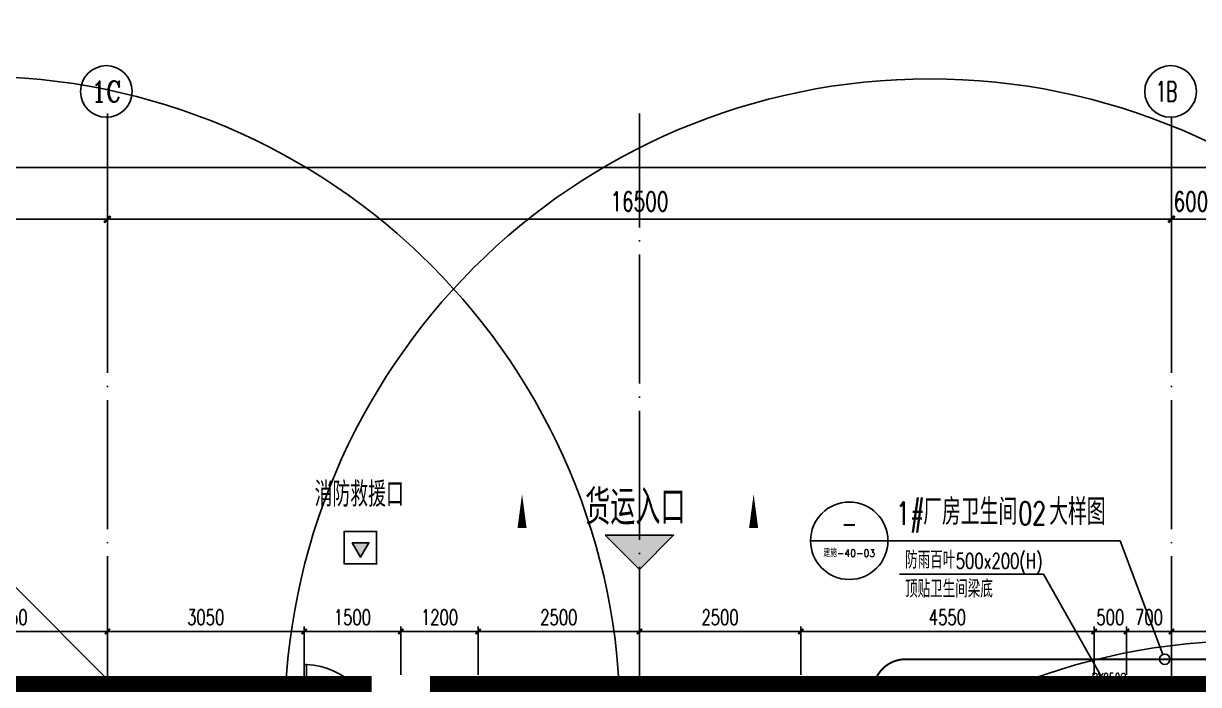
# Model space of a CAD drawing. Extents: x -821772 to -21949, y 506164 to 1049594.
# Drawn here: x -162254 to -144037, y 832639 to 842879 of the extents above; entities that cross this region are included whole.
import ezdxf
from ezdxf.enums import TextEntityAlignment as Align
from ezdxf.xclip import XClip

# ---------------------------------------------------------------- set-up
doc = ezdxf.new("R2010")
doc.units = 0
doc.header["$LTSCALE"] = 1000
doc.header["$MEASUREMENT"] = 0
doc.header["$XCLIPFRAME"] = 2
for name, pattern in [('10平面20250807_t3$0$DASH', [0.35, 0.25, -0.1]), ('10平面20250807_t3$0$DOTE', [2.42, 2, -0.2, 0.02, -0.2]), ('DASH', [0.35, 0.25, -0.1])]:
    doc.linetypes.add(name, pattern=pattern)
doc.layers.get('Defpoints').update_dxf_attribs({"color": 210})
doc.layers.add('1-防火分区线', color=201, linetype='DASH', lineweight=50)
for name, color, linetype in [('10平面20250807_t3$0$10平面$0$WINDOW', 8, 'Continuous'), ('10平面20250807_t3$0$10平面$0$WINDOW_TEXT', 8, 'Continuous'), ('10平面20250807_t3$0$A-AXIS-D', 8, 'Continuous'), ('10平面20250807_t3$0$A-AXIS-DOTE', 8, '10平面20250807_t3$0$DOTE'), ('10平面20250807_t3$0$A-AXIS-DP', 8, 'Continuous'), ('10平面20250807_t3$0$A-AXIS-SYMB', 8, 'Continuous'), ('10平面20250807_t3$0$A-LIN-V', 8, 'Continuous'), ('10平面20250807_t3$0$A-TEXT', 8, 'Continuous'), ('10平面20250807_t3$0$A-WINDOW', 8, 'Continuous'), ('10平面20250807_t3$0$AS-WALL', 8, 'Continuous'), ('10平面20250807_t3$0$DIM_ELEV', 8, 'Continuous'), ('10平面20250807_t3$0$FH-line', 8, 'Continuous'), ('10平面20250807_t3$0$FH-tri', 8, 'Continuous'), ('10平面20250807_t3$0$PUB_TEXT', 8, 'Continuous'), ('10平面20250807_t3$0$RP-N2-01$0$$0$A-WIND-J', 8, 'Continuous'), ('10平面20250807_t3$0$RP-N2-01$0$A-WIND-J', 8, 'Continuous'), ('10平面20250807_t3$0$SB_ZF消火栓', 10, 'Continuous'), ('10平面20250807_t3$0$建-门窗编号', 8, 'Continuous')]:
    doc.layers.add(name, color=color, linetype=linetype)
doc.styles.add('10平面20250807_t3$0$10平面$0$_TCH_WINDOW', font='SIMPLEX', dxfattribs={"height": 3.5, "bigfont": 'GBCBIG'})
doc.styles.add('10平面20250807_t3$0$_TCH_AXIS', font='COMPLEX', dxfattribs={"bigfont": 'GBCBIG'})
doc.styles.add('10平面20250807_t3$0$_TCH_DIM', font='SIMPLEX', dxfattribs={"bigfont": 'GBCBIG'})
doc.styles.add('10平面20250807_t3$0$_TCH_DIM_T3', font='SIMPLEX', dxfattribs={"width": 0.705882, "bigfont": 'GBCBIG'})
doc.styles.add('10平面20250807_t3$0$A-STANDARD', font='SIMPLEX', dxfattribs={"bigfont": 'GBCBIG'})
doc.styles.add('10平面20250807_t3$0$A-WIN-LABEL', font='SIMPLEX', dxfattribs={"bigfont": 'GBCBIG'})
doc.dimstyles.new('10平面20250807_t3$0$_TCH_ARCH&&100', dxfattribs={"dimtxt": 297.5, "dimasz": 100, "dimexe": 100, "dimexo": 100, "dimgap": 126.25, "dimtad": 1, "dimdec": 0, "dimzin": 0, "dimdsep": 46, "dimtxsty": '10平面20250807_t3$0$_TCH_DIM_T3', "dimblk": '10平面20250807_t3$0$_ArchTick', "dimcen": 0.09, "dimclrt": 7, "dimazin": 2, "dimtfac": 1, "dimtdec": 0, "dimtix": 1, "dimtmove": 2, "dimatfit": 3, "dimfxl": 0, "dimtolj": 1, "dimtzin": 0, "dimarcsym": 0})
doc.dimstyles.new('10平面20250807_t3$0$_TCH_ARCH&&80', dxfattribs={"dimtxt": 238, "dimasz": 80, "dimexe": 80, "dimexo": 80, "dimgap": 101, "dimtad": 1, "dimdec": 0, "dimzin": 0, "dimdsep": 46, "dimtxsty": '10平面20250807_t3$0$_TCH_DIM_T3', "dimblk": '10平面20250807_t3$0$_ArchTick', "dimcen": 0.09, "dimclrt": 7, "dimazin": 2, "dimtfac": 1, "dimtdec": 0, "dimtix": 1, "dimtmove": 2, "dimatfit": 3, "dimfxl": 0, "dimtolj": 1, "dimtzin": 0, "dimarcsym": 0})

# ---------------------------------------------------------------- blocks, each defined once
blk = doc.blocks.new('10平面20250807_t3$0$_ArchTick')
at = {"color": 0, "linetype": 'ByBlock', "const_width": 0.4}
blk.add_lwpolyline([(-0.5, -0.5), (0.5, 0.5)], dxfattribs=at)
blk = doc.blocks.new('*D9896')
at = {"layer": '10平面20250807_t3$0$A-AXIS-D', "color": 0, "lineweight": -2}
for p, q in [((43282, 34220), (43282, 35127)), ((43282, 35027), (59782, 35027)), ((59782, 34220), (59782, 35127))]:
    blk.add_line(p, q, dxfattribs=at)
at = {"layer": 'Defpoints', "color": 0}
for p in [(59782, 35027), (43282, 34120), (59782, 34120)]:
    blk.add_point(p, dxfattribs=at)
at = {"layer": '10平面20250807_t3$0$A-AXIS-D', "color": 0, "lineweight": -2, "xscale": 100, "yscale": 100, "zscale": 100, "rotation": 180}
blk.add_blockref('10平面20250807_t3$0$_ArchTick', (43282, 35027), dxfattribs=at)
at = {"layer": '10平面20250807_t3$0$A-AXIS-D', "color": 0, "lineweight": -2, "xscale": 100, "yscale": 100, "zscale": 100}
blk.add_blockref('10平面20250807_t3$0$_ArchTick', (59782, 35027), dxfattribs=at)
at = {"layer": '10平面20250807_t3$0$A-AXIS-D', "color": 7, "insert": (51532, 35302), "char_height": 297.5, "attachment_point": 5, "style": '10平面20250807_t3$0$_TCH_DIM_T3'}
blk.add_mtext('\\A1;16500', dxfattribs=at)
blk = doc.blocks.new('*D9897')
at = {"layer": '10平面20250807_t3$0$A-AXIS-D', "color": 0, "lineweight": -2}
for p, q in [((59782, 34220), (59782, 35127)), ((59782, 35027), (76282, 35027)), ((76282, 34220), (76282, 35127))]:
    blk.add_line(p, q, dxfattribs=at)
at = {"layer": 'Defpoints', "color": 0}
for p in [(76282, 35027), (59782, 34120), (76282, 34120)]:
    blk.add_point(p, dxfattribs=at)
at = {"layer": '10平面20250807_t3$0$A-AXIS-D', "color": 0, "lineweight": -2, "xscale": 100, "yscale": 100, "zscale": 100, "rotation": 180}
blk.add_blockref('10平面20250807_t3$0$_ArchTick', (59782, 35027), dxfattribs=at)
at = {"layer": '10平面20250807_t3$0$A-AXIS-D', "color": 0, "lineweight": -2, "xscale": 100, "yscale": 100, "zscale": 100}
blk.add_blockref('10平面20250807_t3$0$_ArchTick', (76282, 35027), dxfattribs=at)
at = {"layer": '10平面20250807_t3$0$A-AXIS-D', "color": 7, "insert": (68032, 35302), "char_height": 297.5, "attachment_point": 5, "style": '10平面20250807_t3$0$_TCH_DIM_T3'}
blk.add_mtext('\\A1;16500', dxfattribs=at)
blk = doc.blocks.new('*D9898')
at = {"layer": '10平面20250807_t3$0$A-AXIS-D', "color": 0, "lineweight": -2}
for p, q in [((76282, 34220), (76282, 35127)), ((76282, 35027), (76882, 35027)), ((76882, 34220), (76882, 35127))]:
    blk.add_line(p, q, dxfattribs=at)
at = {"layer": 'Defpoints', "color": 0}
for p in [(76882, 35027), (76282, 34120), (76882, 34120)]:
    blk.add_point(p, dxfattribs=at)
at = {"layer": '10平面20250807_t3$0$A-AXIS-D', "color": 0, "lineweight": -2, "xscale": 100, "yscale": 100, "zscale": 100, "rotation": 180}
blk.add_blockref('10平面20250807_t3$0$_ArchTick', (76282, 35027), dxfattribs=at)
at = {"layer": '10平面20250807_t3$0$A-AXIS-D', "color": 0, "lineweight": -2, "xscale": 100, "yscale": 100, "zscale": 100}
blk.add_blockref('10平面20250807_t3$0$_ArchTick', (76882, 35027), dxfattribs=at)
at = {"layer": '10平面20250807_t3$0$A-AXIS-D', "color": 7, "insert": (76582, 35302), "char_height": 297.5, "attachment_point": 5, "style": '10平面20250807_t3$0$_TCH_DIM_T3'}
blk.add_mtext('\\A1;600', dxfattribs=at)
blk = doc.blocks.new('*D10004')
at = {"layer": '10平面20250807_t3$0$A-AXIS-D', "color": 0, "lineweight": -2}
for p, q in [((-33818, 34320), (-33818, 35927)), ((92682, 34320), (92682, 35927)), ((-33818, 35827), (92682, 35827))]:
    blk.add_line(p, q, dxfattribs=at)
at = {"layer": 'Defpoints', "color": 0}
for p in [(92682, 35827), (-33818, 34220), (92682, 34220)]:
    blk.add_point(p, dxfattribs=at)
at = {"layer": '10平面20250807_t3$0$A-AXIS-D', "color": 0, "lineweight": -2, "xscale": 100, "yscale": 100, "zscale": 100, "rotation": 180}
blk.add_blockref('10平面20250807_t3$0$_ArchTick', (-33818, 35827), dxfattribs=at)
at = {"layer": '10平面20250807_t3$0$A-AXIS-D', "color": 0, "lineweight": -2, "xscale": 100, "yscale": 100, "zscale": 100}
blk.add_blockref('10平面20250807_t3$0$_ArchTick', (92682, 35827), dxfattribs=at)
at = {"layer": '10平面20250807_t3$0$A-AXIS-D', "color": 7, "insert": (29432, 36102), "char_height": 297.5, "attachment_point": 5, "style": '10平面20250807_t3$0$_TCH_DIM_T3'}
blk.add_mtext('\\A1;126500', dxfattribs=at)
blk = doc.blocks.new('10平面20250807_t3$0$JYC-1')
at = {"layer": '10平面20250807_t3$0$FH-tri'}
h = blk.add_hatch(color=2, dxfattribs=at)
h.dxf.hatch_style = 1
h.paths.add_polyline_path([(-341833, 337401), (-340583, 338651), (-340583, 337401)])
at = {"layer": '10平面20250807_t3$0$FH-tri', "color": 2}
blk.add_lwpolyline([(-341833, 337401), (-340583, 338651), (-340583, 338651), (-340583, 337401)], close=True, dxfattribs=at)
at = {"layer": '10平面20250807_t3$0$A-TEXT', "style": '10平面20250807_t3$0$A-STANDARD'}
blk.add_text('货运入口', height=900.2, rotation=45, dxfattribs=at).set_placement((-342391, 337226))
blk = doc.blocks.new('10平面20250807_t3$0$RP-N2-01$0$$0$xfjy')
at = {"layer": '10平面20250807_t3$0$RP-N2-01$0$$0$A-WIND-J'}
h = blk.add_hatch(color=256, dxfattribs=at)
h.dxf.hatch_style = 1
h.paths.add_polyline_path([(1141876, -26214), (1142135, -26214), (1142005, -25989)])
at = {"layer": '10平面20250807_t3$0$RP-N2-01$0$$0$A-WIND-J', "const_width": 25}
blk.add_lwpolyline([(1141755, -25889), (1141755, -26389), (1142255, -26389), (1142255, -25889)], close=True, dxfattribs=at)
at = {"layer": '10平面20250807_t3$0$RP-N2-01$0$$0$A-WIND-J'}
for points in [[(1141755, -26389), (1142255, -26389), (1142255, -25889), (1141755, -25889)], [(1141876, -26214), (1142135, -26214), (1142005, -25989)]]:
    blk.add_lwpolyline(points, close=True, dxfattribs=at)
blk = doc.blocks.new('10平面20250807_t3$0$RP-N2-01$0$xfjy')
at = {"layer": '10平面20250807_t3$0$RP-N2-01$0$$0$A-WIND-J'}
blk.add_blockref('10平面20250807_t3$0$RP-N2-01$0$$0$xfjy', (0, 0), dxfattribs=at)
blk = doc.blocks.new('10平面20250807_t3$0$1232')
at = {"layer": '10平面20250807_t3$0$RP-N2-01$0$A-WIND-J', "xscale": -1, "rotation": 180}
blk.add_blockref('10平面20250807_t3$0$RP-N2-01$0$xfjy', (-1299035, 808621, 0), dxfattribs=at)
at = {"layer": '10平面20250807_t3$0$A-TEXT', "style": '10平面20250807_t3$0$_TCH_DIM'}
blk.add_text('消防救援口', height=384.1, dxfattribs=at).set_placement((-157741, 835395, 0))
blk = doc.blocks.new('10平面20250807_t3$0$3132')
at = {"layer": '10平面20250807_t3$0$A-AXIS-SYMB'}
for p, q in [((-148851, 834866), (-150051, 834866)), ((-145250, 834866), (-148851, 834866)), ((-144588, 833105), (-145250, 834866))]:
    blk.add_line(p, q, dxfattribs=at)
blk.add_lwpolyline([(-144479, 833030, 1), (-144641, 833030, 1)], format="xyb", close=True, dxfattribs=at)
blk.add_circle((-149451, 834866), 600, dxfattribs=at)
at = {"layer": '10平面20250807_t3$0$DIM_ELEV', "linetype": '10平面20250807_t3$0$DASH', "const_width": 30}
blk.add_lwpolyline([(-148580, 833030), (-143480, 833030, -0.414214), (-142980, 832530), (-142980, 821780, -0.414214), (-143480, 821280), (-148580, 821280, -0.414214), (-149080, 821780), (-149080, 832530, -0.414214)], format="xyb", close=True, dxfattribs=at)
at = {"layer": '10平面20250807_t3$0$PUB_TEXT', "style": '10平面20250807_t3$0$_TCH_DIM', "width": 0.705882}
for s, p in [('1#', (-148725, 835111)), ('02', (-146831, 835111))]:
    blk.add_text(s, height=357, dxfattribs=at).set_placement(p)
at = {"layer": '10平面20250807_t3$0$PUB_TEXT', "style": '10平面20250807_t3$0$_TCH_DIM'}
for s, p in [('厂房卫生间', (-148305, 835111)), ('大样图', (-146351, 835111))]:
    blk.add_text(s, height=405.1, dxfattribs=at).set_placement(p)
for s, height, width, p, p2 in [('-', 365, 0.777778, (-149573, 834954), (-149329, 834954)), ('建施-40-03', 114.3, 0.940725, (-149852, 834618), (-149051, 834618))]:
    blk.add_text(s, height=height, dxfattribs=dict(at, width=width)).set_placement(p, p2, align=Align.FIT)
blk = doc.blocks.new('10平面20250807_t3$0$A$C5D961328')
at = {"layer": '10平面20250807_t3$0$A-LIN-V', "ltscale": 500}
blk.add_circle((350, 40), 10001, dxfattribs=at)
blk = doc.blocks.new('10平面20250807_t3$0$234243242332')
at = {"layer": '10平面20250807_t3$0$SB_ZF消火栓', "xscale": -1, "rotation": 180}
for p in [(-163354, 832102), (-143554, 823360)]:
    blk.add_blockref('10平面20250807_t3$0$A$C5D961328', p, dxfattribs=at)
at = {"layer": '10平面20250807_t3$0$SB_ZF消火栓', "rotation": 180}
blk.add_blockref('10平面20250807_t3$0$A$C5D961328', (-147854, 832060), dxfattribs=at)
blk = doc.blocks.new('*D12328')
at = {"layer": '10平面20250807_t3$0$A-AXIS-DP', "color": 0, "lineweight": -2}
for p, q in [((-164004, 832790), (-164004, 833540)), ((-164004, 833460), (-160954, 833460)), ((-160954, 832790), (-160954, 833540))]:
    blk.add_line(p, q, dxfattribs=at)
at = {"layer": 'Defpoints', "color": 0}
for p in [(-160954, 833460), (-164004, 832710), (-160954, 832710)]:
    blk.add_point(p, dxfattribs=at)
at = {"layer": '10平面20250807_t3$0$A-AXIS-DP', "color": 0, "lineweight": -2, "xscale": 80, "yscale": 80, "zscale": 80, "rotation": 180}
blk.add_blockref('10平面20250807_t3$0$_ArchTick', (-164004, 833460), dxfattribs=at)
at = {"layer": '10平面20250807_t3$0$A-AXIS-DP', "color": 0, "lineweight": -2, "xscale": 80, "yscale": 80, "zscale": 80}
blk.add_blockref('10平面20250807_t3$0$_ArchTick', (-160954, 833460), dxfattribs=at)
at = {"layer": '10平面20250807_t3$0$A-AXIS-DP', "color": 7, "insert": (-162479, 833680), "char_height": 238, "attachment_point": 5, "style": '10平面20250807_t3$0$_TCH_DIM_T3'}
blk.add_mtext('\\A1;3050', dxfattribs=at)
blk = doc.blocks.new('*D12329')
at = {"layer": '10平面20250807_t3$0$A-AXIS-DP', "color": 0, "lineweight": -2}
for p, q in [((-160954, 832790), (-160954, 833540)), ((-160954, 833460), (-157904, 833460)), ((-157904, 832790), (-157904, 833540))]:
    blk.add_line(p, q, dxfattribs=at)
at = {"layer": 'Defpoints', "color": 0}
for p in [(-157904, 833460), (-160954, 832710), (-157904, 832710)]:
    blk.add_point(p, dxfattribs=at)
at = {"layer": '10平面20250807_t3$0$A-AXIS-DP', "color": 0, "lineweight": -2, "xscale": 80, "yscale": 80, "zscale": 80, "rotation": 180}
blk.add_blockref('10平面20250807_t3$0$_ArchTick', (-160954, 833460), dxfattribs=at)
at = {"layer": '10平面20250807_t3$0$A-AXIS-DP', "color": 0, "lineweight": -2, "xscale": 80, "yscale": 80, "zscale": 80}
blk.add_blockref('10平面20250807_t3$0$_ArchTick', (-157904, 833460), dxfattribs=at)
at = {"layer": '10平面20250807_t3$0$A-AXIS-DP', "color": 7, "insert": (-159429, 833680), "char_height": 238, "attachment_point": 5, "style": '10平面20250807_t3$0$_TCH_DIM_T3'}
blk.add_mtext('\\A1;3050', dxfattribs=at)
blk = doc.blocks.new('*D12330')
at = {"layer": '10平面20250807_t3$0$A-AXIS-DP', "color": 0, "lineweight": -2}
for p, q in [((-157904, 832790), (-157904, 833540)), ((-157904, 833460), (-156404, 833460)), ((-156404, 832790), (-156404, 833540))]:
    blk.add_line(p, q, dxfattribs=at)
at = {"layer": 'Defpoints', "color": 0}
for p in [(-156404, 833460), (-157904, 832710), (-156404, 832710)]:
    blk.add_point(p, dxfattribs=at)
at = {"layer": '10平面20250807_t3$0$A-AXIS-DP', "color": 0, "lineweight": -2, "xscale": 80, "yscale": 80, "zscale": 80, "rotation": 180}
blk.add_blockref('10平面20250807_t3$0$_ArchTick', (-157904, 833460), dxfattribs=at)
at = {"layer": '10平面20250807_t3$0$A-AXIS-DP', "color": 0, "lineweight": -2, "xscale": 80, "yscale": 80, "zscale": 80}
blk.add_blockref('10平面20250807_t3$0$_ArchTick', (-156404, 833460), dxfattribs=at)
at = {"layer": '10平面20250807_t3$0$A-AXIS-DP', "color": 7, "insert": (-157154, 833680), "char_height": 238, "attachment_point": 5, "style": '10平面20250807_t3$0$_TCH_DIM_T3'}
blk.add_mtext('\\A1;1500', dxfattribs=at)
blk = doc.blocks.new('*D12331')
at = {"layer": '10平面20250807_t3$0$A-AXIS-DP', "color": 0, "lineweight": -2}
for p, q in [((-156404, 832790), (-156404, 833540)), ((-156404, 833460), (-155204, 833460)), ((-155204, 832790), (-155204, 833540))]:
    blk.add_line(p, q, dxfattribs=at)
at = {"layer": 'Defpoints', "color": 0}
for p in [(-155204, 833460), (-156404, 832710), (-155204, 832710)]:
    blk.add_point(p, dxfattribs=at)
at = {"layer": '10平面20250807_t3$0$A-AXIS-DP', "color": 0, "lineweight": -2, "xscale": 80, "yscale": 80, "zscale": 80, "rotation": 180}
blk.add_blockref('10平面20250807_t3$0$_ArchTick', (-156404, 833460), dxfattribs=at)
at = {"layer": '10平面20250807_t3$0$A-AXIS-DP', "color": 0, "lineweight": -2, "xscale": 80, "yscale": 80, "zscale": 80}
blk.add_blockref('10平面20250807_t3$0$_ArchTick', (-155204, 833460), dxfattribs=at)
at = {"layer": '10平面20250807_t3$0$A-AXIS-DP', "color": 7, "insert": (-155804, 833680), "char_height": 238, "attachment_point": 5, "style": '10平面20250807_t3$0$_TCH_DIM_T3'}
blk.add_mtext('\\A1;1200', dxfattribs=at)
blk = doc.blocks.new('*D12332')
at = {"layer": '10平面20250807_t3$0$A-AXIS-DP', "color": 0, "lineweight": -2}
for p, q in [((-155204, 832790), (-155204, 833540)), ((-155204, 833460), (-152704, 833460)), ((-152704, 832790), (-152704, 833540))]:
    blk.add_line(p, q, dxfattribs=at)
at = {"layer": 'Defpoints', "color": 0}
for p in [(-152704, 833460), (-155204, 832710), (-152704, 832710)]:
    blk.add_point(p, dxfattribs=at)
at = {"layer": '10平面20250807_t3$0$A-AXIS-DP', "color": 0, "lineweight": -2, "xscale": 80, "yscale": 80, "zscale": 80, "rotation": 180}
blk.add_blockref('10平面20250807_t3$0$_ArchTick', (-155204, 833460), dxfattribs=at)
at = {"layer": '10平面20250807_t3$0$A-AXIS-DP', "color": 0, "lineweight": -2, "xscale": 80, "yscale": 80, "zscale": 80}
blk.add_blockref('10平面20250807_t3$0$_ArchTick', (-152704, 833460), dxfattribs=at)
at = {"layer": '10平面20250807_t3$0$A-AXIS-DP', "color": 7, "insert": (-153954, 833680), "char_height": 238, "attachment_point": 5, "style": '10平面20250807_t3$0$_TCH_DIM_T3'}
blk.add_mtext('\\A1;2500', dxfattribs=at)
blk = doc.blocks.new('*D12333')
at = {"layer": '10平面20250807_t3$0$A-AXIS-DP', "color": 0, "lineweight": -2}
for p, q in [((-152704, 832790), (-152704, 833540)), ((-152704, 833460), (-150204, 833460)), ((-150204, 832790), (-150204, 833540))]:
    blk.add_line(p, q, dxfattribs=at)
at = {"layer": 'Defpoints', "color": 0}
for p in [(-150204, 833460), (-152704, 832710), (-150204, 832710)]:
    blk.add_point(p, dxfattribs=at)
at = {"layer": '10平面20250807_t3$0$A-AXIS-DP', "color": 0, "lineweight": -2, "xscale": 80, "yscale": 80, "zscale": 80, "rotation": 180}
blk.add_blockref('10平面20250807_t3$0$_ArchTick', (-152704, 833460), dxfattribs=at)
at = {"layer": '10平面20250807_t3$0$A-AXIS-DP', "color": 0, "lineweight": -2, "xscale": 80, "yscale": 80, "zscale": 80}
blk.add_blockref('10平面20250807_t3$0$_ArchTick', (-150204, 833460), dxfattribs=at)
at = {"layer": '10平面20250807_t3$0$A-AXIS-DP', "color": 7, "insert": (-151454, 833680), "char_height": 238, "attachment_point": 5, "style": '10平面20250807_t3$0$_TCH_DIM_T3'}
blk.add_mtext('\\A1;2500', dxfattribs=at)
blk = doc.blocks.new('*D12334')
at = {"layer": '10平面20250807_t3$0$A-AXIS-DP', "color": 0, "lineweight": -2}
for p, q in [((-150204, 832790), (-150204, 833540)), ((-150204, 833460), (-145654, 833460)), ((-145654, 832790), (-145654, 833540))]:
    blk.add_line(p, q, dxfattribs=at)
at = {"layer": 'Defpoints', "color": 0}
for p in [(-145654, 833460), (-150204, 832710), (-145654, 832710)]:
    blk.add_point(p, dxfattribs=at)
at = {"layer": '10平面20250807_t3$0$A-AXIS-DP', "color": 0, "lineweight": -2, "xscale": 80, "yscale": 80, "zscale": 80, "rotation": 180}
blk.add_blockref('10平面20250807_t3$0$_ArchTick', (-150204, 833460), dxfattribs=at)
at = {"layer": '10平面20250807_t3$0$A-AXIS-DP', "color": 0, "lineweight": -2, "xscale": 80, "yscale": 80, "zscale": 80}
blk.add_blockref('10平面20250807_t3$0$_ArchTick', (-145654, 833460), dxfattribs=at)
at = {"layer": '10平面20250807_t3$0$A-AXIS-DP', "color": 7, "insert": (-147929, 833680), "char_height": 238, "attachment_point": 5, "style": '10平面20250807_t3$0$_TCH_DIM_T3'}
blk.add_mtext('\\A1;4550', dxfattribs=at)
blk = doc.blocks.new('*D12335')
at = {"layer": '10平面20250807_t3$0$A-AXIS-DP', "color": 0, "lineweight": -2}
for p, q in [((-145654, 833460), (-145734, 833460)), ((-145654, 832790), (-145654, 833540)), ((-145654, 833460), (-145154, 833460)), ((-145154, 832790), (-145154, 833540)), ((-145154, 833460), (-145074, 833460))]:
    blk.add_line(p, q, dxfattribs=at)
at = {"layer": 'Defpoints', "color": 0}
for p in [(-145154, 833460), (-145654, 832710), (-145154, 832710)]:
    blk.add_point(p, dxfattribs=at)
at = {"layer": '10平面20250807_t3$0$A-AXIS-DP', "color": 0, "lineweight": -2, "xscale": 80, "yscale": 80, "zscale": 80}
blk.add_blockref('10平面20250807_t3$0$_ArchTick', (-145654, 833460), dxfattribs=at)
at = {"layer": '10平面20250807_t3$0$A-AXIS-DP', "color": 0, "lineweight": -2, "xscale": 80, "yscale": 80, "zscale": 80, "rotation": 180}
blk.add_blockref('10平面20250807_t3$0$_ArchTick', (-145154, 833460), dxfattribs=at)
at = {"layer": '10平面20250807_t3$0$A-AXIS-DP', "color": 7, "insert": (-145404, 833680), "char_height": 238, "attachment_point": 5, "style": '10平面20250807_t3$0$_TCH_DIM_T3'}
blk.add_mtext('\\A1;500', dxfattribs=at)
blk = doc.blocks.new('*D12336')
at = {"layer": '10平面20250807_t3$0$A-AXIS-DP', "color": 0, "lineweight": -2}
for p, q in [((-145154, 832790), (-145154, 833540)), ((-145154, 833460), (-144454, 833460)), ((-144454, 832790), (-144454, 833540))]:
    blk.add_line(p, q, dxfattribs=at)
at = {"layer": 'Defpoints', "color": 0}
for p in [(-144454, 833460), (-145154, 832710), (-144454, 832710)]:
    blk.add_point(p, dxfattribs=at)
at = {"layer": '10平面20250807_t3$0$A-AXIS-DP', "color": 0, "lineweight": -2, "xscale": 80, "yscale": 80, "zscale": 80, "rotation": 180}
blk.add_blockref('10平面20250807_t3$0$_ArchTick', (-145154, 833460), dxfattribs=at)
at = {"layer": '10平面20250807_t3$0$A-AXIS-DP', "color": 0, "lineweight": -2, "xscale": 80, "yscale": 80, "zscale": 80}
blk.add_blockref('10平面20250807_t3$0$_ArchTick', (-144454, 833460), dxfattribs=at)
at = {"layer": '10平面20250807_t3$0$A-AXIS-DP', "color": 7, "insert": (-144804, 833680), "char_height": 238, "attachment_point": 5, "style": '10平面20250807_t3$0$_TCH_DIM_T3'}
blk.add_mtext('\\A1;700', dxfattribs=at)
blk = doc.blocks.new('*D12337')
at = {"layer": '10平面20250807_t3$0$A-AXIS-DP', "color": 0, "lineweight": -2}
for p, q in [((-144454, 832790), (-144454, 833540)), ((-144454, 833460), (-142854, 833460)), ((-142854, 832790), (-142854, 833540))]:
    blk.add_line(p, q, dxfattribs=at)
at = {"layer": 'Defpoints', "color": 0}
for p in [(-142854, 833460), (-144454, 832710), (-142854, 832710)]:
    blk.add_point(p, dxfattribs=at)
at = {"layer": '10平面20250807_t3$0$A-AXIS-DP', "color": 0, "lineweight": -2, "xscale": 80, "yscale": 80, "zscale": 80, "rotation": 180}
blk.add_blockref('10平面20250807_t3$0$_ArchTick', (-144454, 833460), dxfattribs=at)
at = {"layer": '10平面20250807_t3$0$A-AXIS-DP', "color": 0, "lineweight": -2, "xscale": 80, "yscale": 80, "zscale": 80}
blk.add_blockref('10平面20250807_t3$0$_ArchTick', (-142854, 833460), dxfattribs=at)
at = {"layer": '10平面20250807_t3$0$A-AXIS-DP', "color": 7, "insert": (-143654, 833680), "char_height": 238, "attachment_point": 5, "style": '10平面20250807_t3$0$_TCH_DIM_T3'}
blk.add_mtext('\\A1;1600', dxfattribs=at)
blk = doc.blocks.new('*U10280')
at = {"color": 0}
for p, q in [((-250, 150), (250, 150)), ((250, 30), (-250, 30)), ((-250, -30), (-190, 30)), ((-190, -30), (-130, 30)), ((-130, -30), (-70, 30)), ((-70, -30), (-10, 30)), ((-10, -30), (50, 30)), ((50, -30), (110, 30)), ((110, -30), (170, 30)), ((170, -30), (230, 30)), ((250, -30), (-250, -30)), ((-250, -150), (250, -150))]:
    blk.add_line(p, q, dxfattribs=at)
for points in [[(-250, -150), (-250, 150)], [(250, -150), (250, 150)]]:
    blk.add_lwpolyline(points, dxfattribs=at)
blk = doc.blocks.new('*U10279')
at = {"color": 0, "xscale": 0.001999999996058992, "yscale": 0.003333333333333334, "zscale": 0.001999999996058992}
blk.add_blockref('*U10280', (0, 0), dxfattribs=at)
blk = doc.blocks.new('10平面20250807_t3$0$DOOR2DLIB$SYSLIB$00000123')
at = {"color": 0}
for p, q in [((0.475, -0.001), (0.475, 0.752)), ((0.475, 0.752), (0.5, 0.752)), ((0.5, -0.001), (0.5, 0.752)), ((-0.5, 0), (-0.5, 0.252)), ((-0.475, 0.252), (-0.5, 0.252)), ((-0.475, 0), (-0.475, 0.252)), ((-0.475, 0), (-0.5, 0)), ((0.475, -0.001), (0.5, -0.001))]:
    blk.add_line(p, q, dxfattribs=at)
for centre, radius, start, end in [((0.505, -0.002), 0.755, 92.2493, 179.7238), ((-0.501, 0.003), 0.251, 359.7899, 84.0974)]:
    blk.add_arc(centre, radius, start, end, dxfattribs=at)
blk = doc.blocks.new('10平面20250807_t3$0$dote')
at = {"layer": '10平面20250807_t3$0$A-AXIS-D'}
for centre in [(59767.3, 37006.1), (76267.3, 37006.1)]:
    blk.add_circle(centre, 400, dxfattribs=at)
at = {"layer": '10平面20250807_t3$0$A-AXIS-DOTE'}
for p, q in [((76882.2, 10800), (46882.2, 40800)), ((59782.2, -68993.9), (59782.2, 36662.3)), ((68032.2, -69160), (68032.2, 36662.3)), ((76282.2, -68993.9), (76282.2, 36606.4))]:
    blk.add_line(p, q, dxfattribs=at)
at = {"layer": '10平面20250807_t3$0$PUB_TEXT', "style": '10平面20250807_t3$0$_TCH_AXIS'}
blk.add_text('1C', height=321.14, dxfattribs=at).set_placement((59537.9, 36845.6), (59996.7, 36845.6), align=Align.FIT)
at = {"layer": '10平面20250807_t3$0$PUB_TEXT', "style": '10平面20250807_t3$0$_TCH_AXIS', "width": 0.551724}
blk.add_text('1B ', height=307.25, dxfattribs=at).set_placement((76033.2, 36852.5), (76501.4, 36852.5), align=Align.FIT)
at = {"layer": '10平面20250807_t3$0$A-AXIS-D'}
for base, p1, p2, picture, middle in [((92682.2, 35826.7), (-33817.8, 34220), (92682.2, 34220), '*D10004', (29432.2, 36101.7)), ((59782.2, 35026.7), (43282.2, 34120), (59782.2, 34120), '*D9896', (51532.2, 35301.7)), ((76282.2, 35026.7), (59782.2, 34120), (76282.2, 34120), '*D9897', (68032.2, 35301.7)), ((76882.2, 35026.7), (76282.2, 34120), (76882.2, 34120), '*D9898', (76582.2, 35301.7))]:
    dim = blk.add_linear_dim(base=base, p1=p1, p2=p2, angle=0, dimstyle='10平面20250807_t3$0$_TCH_ARCH&&100', override={"dimgap": 0}, dxfattribs=at)
    dim.commit()
    dim.dimension.update_dxf_attribs({"geometry": picture, "text_midpoint": middle, "dimtype": 129})
blk = doc.blocks.new('10平面20250807_t3')
at = {"layer": '10平面20250807_t3$0$A-AXIS-SYMB'}
for p, q in [((-146440, 834350), (-148670, 834350)), ((-145404.2, 832520), (-146440, 834350))]:
    blk.add_line(p, q, dxfattribs=at)
for points in [[(-154524.2, 834130, 0, 0, 0), (-154524.2, 835590, 0, 140, 0), (-154524.2, 835065, 0, 0, 0)], [(-150934.2, 834130, 0, 0, 0), (-150934.2, 835590, 0, 140, 0), (-150934.2, 835065, 0, 0, 0)]]:
    blk.add_lwpolyline(points, format="xyseb", dxfattribs=at)
blk.add_blockref('10平面20250807_t3$0$1232', (0, 0))
at = {"layer": '10平面20250807_t3$0$10平面$0$WINDOW'}
ref = blk.add_blockref('10平面20250807_t3$0$DOOR2DLIB$SYSLIB$00000123', (-157154.2, 831820), dxfattribs=dict(at, xscale=-1500, yscale=1500, zscale=300, rotation=4.446737740979565e-11))
ref.add_attrib('A', 'MLC1584', (-157486.7, 831458.1), dxfattribs={"layer": '10平面20250807_t3$0$10平面$0$WINDOW_TEXT', "ltscale": 500, "height": 148.75, "style": '10平面20250807_t3$0$10平面$0$_TCH_WINDOW', "width": 0.705882})
at = {"layer": '10平面20250807_t3$0$A-AXIS-DP'}
blk.add_blockref('10平面20250807_t3$0$3132', (0, 0), dxfattribs=at)
at = {"layer": '10平面20250807_t3$0$A-WINDOW'}
ref = blk.add_blockref('*U10279', (-145404.2, 832370), dxfattribs=dict(at, xscale=-500.000000985252, yscale=300, zscale=300, rotation=359.9999999999957))
ref.add_attrib('A', 'BY0502', (-145691.7, 832665.6), dxfattribs={"layer": '10平面20250807_t3$0$建-门窗编号', "ltscale": 500, "height": 148.75, "style": '10平面20250807_t3$0$A-WIN-LABEL', "width": 0.705882})
at = {"layer": '10平面20250807_t3$0$AS-WALL'}
blk.add_blockref('10平面20250807_t3$0$dote', (-220736.4, 804820), dxfattribs=at)
at = {"layer": '10平面20250807_t3$0$FH-line', "xscale": 0.6000000000000002, "yscale": 0.6000000000000002, "zscale": 0.6000000000000002, "rotation": 315.0000000000014}
blk.add_blockref('10平面20250807_t3$0$JYC-1', (-151354.2, 546777.7), dxfattribs=at)
at = {"layer": '10平面20250807_t3$0$SB_ZF消火栓', "linetype": 'Continuous'}
blk.add_blockref('10平面20250807_t3$0$234243242332', (0, 0), dxfattribs=at)
at = {"layer": '10平面20250807_t3$0$PUB_TEXT', "style": '10平面20250807_t3$0$_TCH_DIM'}
for s, p in [('防雨百叶', (-148586, 834434)), ('顶贴卫生间梁底', (-148586, 833986))]:
    blk.add_text(s, height=270.07, dxfattribs=at).set_placement(p)
at = {"layer": '10平面20250807_t3$0$PUB_TEXT', "style": '10平面20250807_t3$0$_TCH_DIM', "width": 0.705882}
blk.add_text('500x200(H)', height=238, dxfattribs=at).set_placement((-147799.6, 834434))
at = {"layer": '10平面20250807_t3$0$A-AXIS-DP'}
for p1, p2, picture, middle in [((-164004.2, 832710), (-160954.2, 832710), '*D12328', (-162479.2, 833680)), ((-160954.2, 832710), (-157904.2, 832710), '*D12329', (-159429.2, 833680)), ((-157904.2, 832710), (-156404.2, 832710), '*D12330', (-157154.2, 833680)), ((-156404.2, 832710), (-155204.2, 832710), '*D12331', (-155804.2, 833680)), ((-155204.2, 832710), (-152704.2, 832710), '*D12332', (-153954.2, 833680)), ((-152704.2, 832710), (-150204.2, 832710), '*D12333', (-151454.2, 833680)), ((-150204.2, 832710), (-145654.2, 832710), '*D12334', (-147929.2, 833680)), ((-145654.2, 832710), (-145154.2, 832710), '*D12335', (-145404.2, 833680)), ((-145154.2, 832710), (-144454.2, 832710), '*D12336', (-144804.2, 833680)), ((-144454.2, 832710), (-142854.2, 832710), '*D12337', (-143654.2, 833680))]:
    dim = blk.add_aligned_dim(p1=p1, p2=p2, distance=750, dimstyle='10平面20250807_t3$0$_TCH_ARCH&&80', dxfattribs=at)
    dim.commit()
    dim.dimension.update_dxf_attribs({"geometry": picture, "text_midpoint": middle})

msp = doc.modelspace()

# ---------------------------------------------------------------- block references
at = {"ltscale": 100}
ref = msp.add_blockref('10平面20250807_t3', (0, 0), dxfattribs=at)
XClip(ref).set_block_clipping_path([(-386212.6353242097, 506163.79756496), (-21948.7593967821, 884998.2285294847)])

# ---------------------------------------------------------------- next in the draw order: linework, layer by layer
at = {"layer": '1-防火分区线', "color": 1, "linetype": 'DASH', "ltscale": 5, "const_width": 500}
msp.add_lwpolyline([(-214304.2, 832520), (-182704.2, 832520), (-182704.2, 832020), (-181304.2, 832020), (-181304.2, 832520), (-157104.2, 832520), (-157104.2, 832020), (-155704.2, 832020), (-155704.2, 832520), (-143954.2, 832520), (-143954.2, 741220)], dxfattribs=at)
msp.add_lwpolyline([(-143954.2, 832520), (-128054.2, 832520), (-128054.2, 782620), (-131454.2, 782620), (-131454.2, 774770), (-128054.2, 774770), (-128054.2, 741220), (-140054.2, 741220), (-140054.2, 741720), (-142854.2, 741720), (-142854.2, 741220), (-143954.2, 741220), (-143954.2, 823320)], close=True, dxfattribs=at)

doc.saveas('drawing.dxf')
